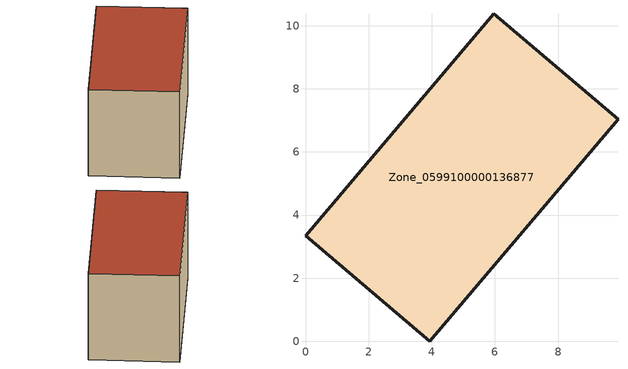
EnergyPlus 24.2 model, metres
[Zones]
Zone_0599100000136877
 floor ground (C_G): 0,3.34 5.96,10.38 9.9,7.04 3.94,0 z0.12
 wall outside (C_F): 5.96,10.38 0,3.34 3.94,0 9.9,7.04 5.96,10.38 z0.12:5.8
 roof outside (C_R): 3.94,0 9.9,7.04 5.96,10.38 0,3.34 z5.8
[BUILDING]
Pand.0599100000136877: North Axis=0; Terrain=City; Loads Convergence Tolerance Value=0.04; Temperature Convergence Tolerance Value=0.4; Solar Distribution=FullExterior; Maximum Number of Warmup Days=25; Minimum Number of Warmup Days=1
[Site:Location]
Rotterdam.The.Hague.AP_ZH_NLD Design_Conditions: Latitude=51.96; Longitude=4.45; Time Zone=1; Elevation=-4.5
[SITE:GROUNDTEMPERATURE:BUILDINGSURFACE]
18, 18, 18, 18, 18, 18, 18, 18, 18, 18, 18, 18
[MATERIAL] Thermal Absorptance=0.9; Solar Absorptance=0.7; Visible Absorptance=0.7
Name | Roughness | Thickness | Conductivity | Density | Specific Heat
G.TI.1946-1964 | MediumSmooth | 0.15 | 1 | 540 | 1210
F.TI.1946-1964 | Rough | 0.3 | 0.857143 | 1920 | 840
R.TI.1946-1964 | MediumRough | 0.2 | 0.277778 | 1500 | 1000
[CONSTRUCTION]
C_G: G.TI.1946-1964
C_F: F.TI.1946-1964
C_R: R.TI.1946-1964
[ZONE]
Zone_0599100000136877: Type=1; Multiplier=1; Ceiling Height=Autocalculate; Volume=Autocalculate; Floor Area=autocalculate; Part of Total Floor Area=Yes
[ZONEINFILTRATION:DESIGNFLOWRATE]
Infil_Zone_0599100000136877: Zone or ZoneList or Space or SpaceList=Zone_0599100000136877; Schedule=AlwaysOn; Design Flow Rate Calculation Method=Flow/Area; Flow Rate per Floor Area=0.003; Constant Term Coefficient=1; Temperature Term Coefficient=0; Velocity Term Coefficient=0; Velocity Squared Term Coefficient=0
[HVACTEMPLATE:ZONE:IDEALLOADSAIRSYSTEM]
Zone_0599100000136877: Maximum Heating Supply Air Temperature=50; Minimum Cooling Supply Air Temperature=13; Maximum Heating Supply Air Humidity Ratio=0.0156; Minimum Cooling Supply Air Humidity Ratio=0.0077; Heating Limit=NoLimit; Cooling Limit=NoLimit; Dehumidification Control Type=ConstantSensibleHeatRatio; Cooling Sensible Heat Ratio=0.7; Dehumidification Setpoint=60; Humidification Control Type=None; Humidification Setpoint=30; Outdoor Air Method=None; Outdoor Air Flow Rate per Person=0.00944; Outdoor Air Flow Rate per Zone Floor Area=0; Outdoor Air Flow Rate per Zone=0; Demand Controlled Ventilation Type=None; Outdoor Air Economizer Type=NoEconomizer; Heat Recovery Type=None; Sensible Heat Recovery Effectiveness=0.7; Latent Heat Recovery Effectiveness=0.65
[ZONECONTROL:THERMOSTAT]
ThermostatControl_Zone_0599100000136877: Zone or ZoneList=Zone_0599100000136877; Control Type Schedule=DualSetpointControlType; Control 1=Thermostat_Zone_0599100000136877; Temperature Difference Between Cutout And Setpoint=0
[THERMOSTATSETPOINT:DUALSETPOINT]
Thermostat_Zone_0599100000136877: Heating Setpoint Temperature Schedule=HeatingSetpoint_Zone_0599100000136877; Cooling Setpoint Temperature Schedule=CoolingSetpoint_Zone_0599100000136877
[SCHEDULE:COMPACT]
HeatingSetpoint_Zone_0599100000136877: Through: 12/31, For: AllDays, Until: 24:00, 21
CoolingSetpoint_Zone_0599100000136877: Through: 12/31, For: AllDays, Until: 24:00, 24
DualSetpointControlType: Through: 12/31, For: AllDays, Until: 24:00, 4
AlwaysOn: Through: 12/31, For: AllDays, Until: 24:00, 1
